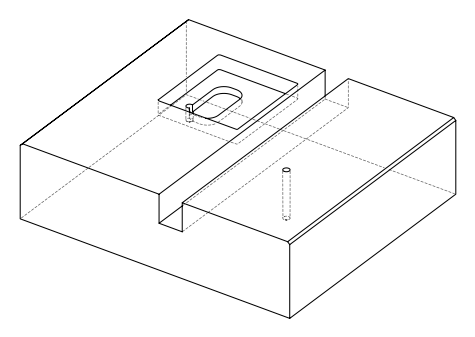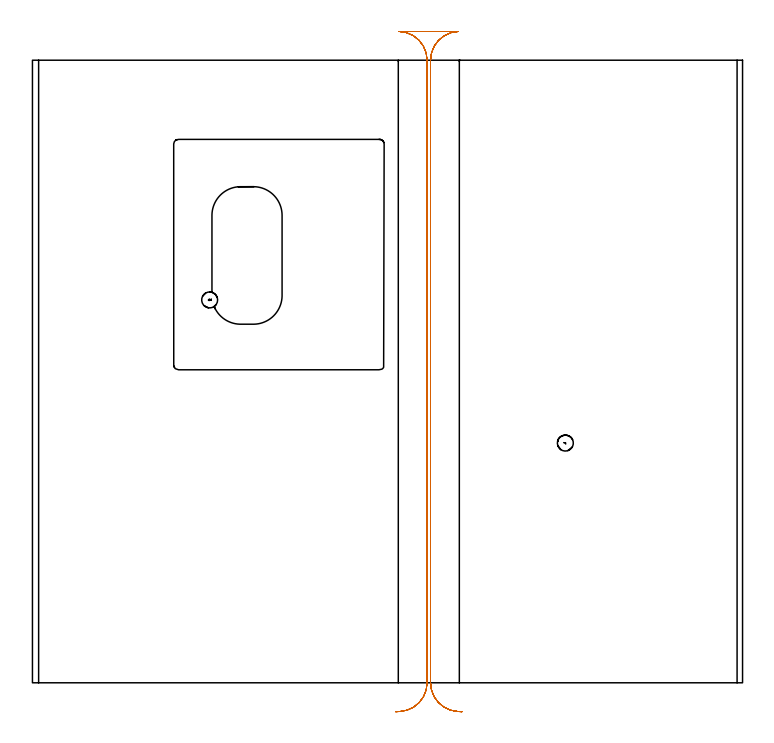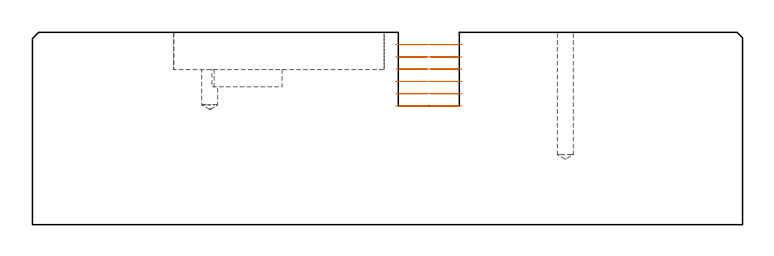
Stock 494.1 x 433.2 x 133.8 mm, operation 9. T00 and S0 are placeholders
(PLAN: 9 operations, 4 tool changes, 218.7 min)
(1 SPOT_DRILL | STEP1POCKET | NXT0321_9005460120000 | 0.03 min | 1 mm3)
(2 SPOT_DRILL_1 | STEP1POCKET_1 | NXT0321_9005460120000 | 0.03 min | 2814 mm3)
(3 DRILL_BLIND_HOLE_INTO_CENTER | STEP1POCKET | UGT0301_222 | 0.36 min | 8288 mm3)
(4 DRILL_BLIND_HOLE_INTO_CENTER_1 | STEP1POCKET_1 | UGT0301_222 | 0.13 min | 2537 mm3)
(5 AREA_MILL | FG_CHAMFER_SURFACE | UGT0205_001 | 7.09 min | 3127 mm3)
(6 AREA_MILL_1 | FG_CHAMFER_SURFACE_1 | UGT0205_001 | 7.1 min | 4005 mm3)
(7 MILL_RECTANGULAR_POCKET | POCKET_RECTANGULAR_STRAIGHT | NXT0201_008 | Follow Part, ap 1.5, ae 75% | 190.46 min | 604712 mm3)
(8 MILL_RECTANGULAR_POCKET_1 | POCKET_RECTANGULAR_STRAIGHT_1 | UGT0201_019 | Follow Part, ap 10, ae 75% | 0.93 min | 51628 mm3)
(9 MILL_RECTANGULAR_SLOT | SLOT_RECTANGULAR | UGT0201_019 | Follow Part, ap 10, ae 75% | 12.53 min | 940841 mm3)
(TOOL NXT0321_9005460120000 | NC Spot Drill, 142deg, 12mm, Carbide, Uncoated | D12 PA142 FL30 Z2)
(TOOL UGT0301_222 | Twist Drill 11.1 mm | D11.1 PA118 FL92 Z2)
(TOOL UGT0205_001 | Chamfer Mill 20 x 3 x 45 deg. | D20 FL50 Z2)
(TOOL NXT0201_008 | ENDMILL 6mm [2P460-0600-NA 1630] | D6 FL26 Z6)
(TOOL UGT0201_019 | End mill 40 mm | D40 FL63 Z6)
(OP 9 MILL_RECTANGULAR_SLOT)
G17 G21 G94 G90
T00 M6
G54
G17 G0 G90 X298.9 Y-20.134 S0 M3
G43 Z143.8 H0
Z125.267
G94 G1 X295.905 Y-19.97 F250.
G2 X277. Y0. R20. F500.
G1 Y433.2
G2 X296.368 Y453.19 R20.
G1 Y453.2
X255.232
Y453.19
G2 X274.6 Y433.2 R20.
G1 Y0.
G2 X255.695 Y-19.97 R20.
G1 X252.7 Y-20.134 F250.
G0 X298.9 Z116.733
G1 X295.905 Y-19.97
G2 X277. Y0. R20. F500.
G1 Y433.2
G2 X296.368 Y453.19 R20.
G1 Y453.2
X255.232
Y453.19
G2 X274.6 Y433.2 R20.
G1 Y0.
G2 X255.695 Y-19.97 R20.
G1 X252.7 Y-20.134 F250.
G0 X298.9 Z108.2
G1 X295.905 Y-19.97
G2 X277. Y0. R20. F500.
G1 Y433.2
G2 X296.368 Y453.19 R20.
G1 Y453.2
X255.232
Y453.19
G2 X274.6 Y433.2 R20.
G1 Y0.
G2 X255.695 Y-19.97 R20.
G1 X252.7 Y-20.134 F250.
G0 X298.9 Z99.667
G1 X295.905 Y-19.97
G2 X277. Y0. R20. F500.
G1 Y433.2
G2 X296.368 Y453.19 R20.
G1 Y453.2
X255.232
Y453.19
G2 X274.6 Y433.2 R20.
G1 Y0.
G2 X255.695 Y-19.97 R20.
G1 X252.7 Y-20.134 F250.
G0 X298.9 Z91.133
G1 X295.905 Y-19.97
G2 X277. Y0. R20. F500.
G1 Y433.2
G2 X296.368 Y453.19 R20.
G1 Y453.2
X255.232
Y453.19
G2 X274.6 Y433.2 R20.
G1 Y0.
G2 X255.695 Y-19.97 R20.
G1 X252.7 Y-20.134 F250.
G0 X298.9 Z82.6
G1 X295.905 Y-19.97
G2 X277. Y0. R20. F500.
G1 Y433.2
G2 X296.368 Y453.19 R20.
G1 Y453.2
X255.232
Y453.19
G2 X274.6 Y433.2 R20.
G1 Y0.
G2 X255.695 Y-19.97 R20.
G1 X252.7 Y-20.134 F250.
G0 Z143.8
M5
M2
